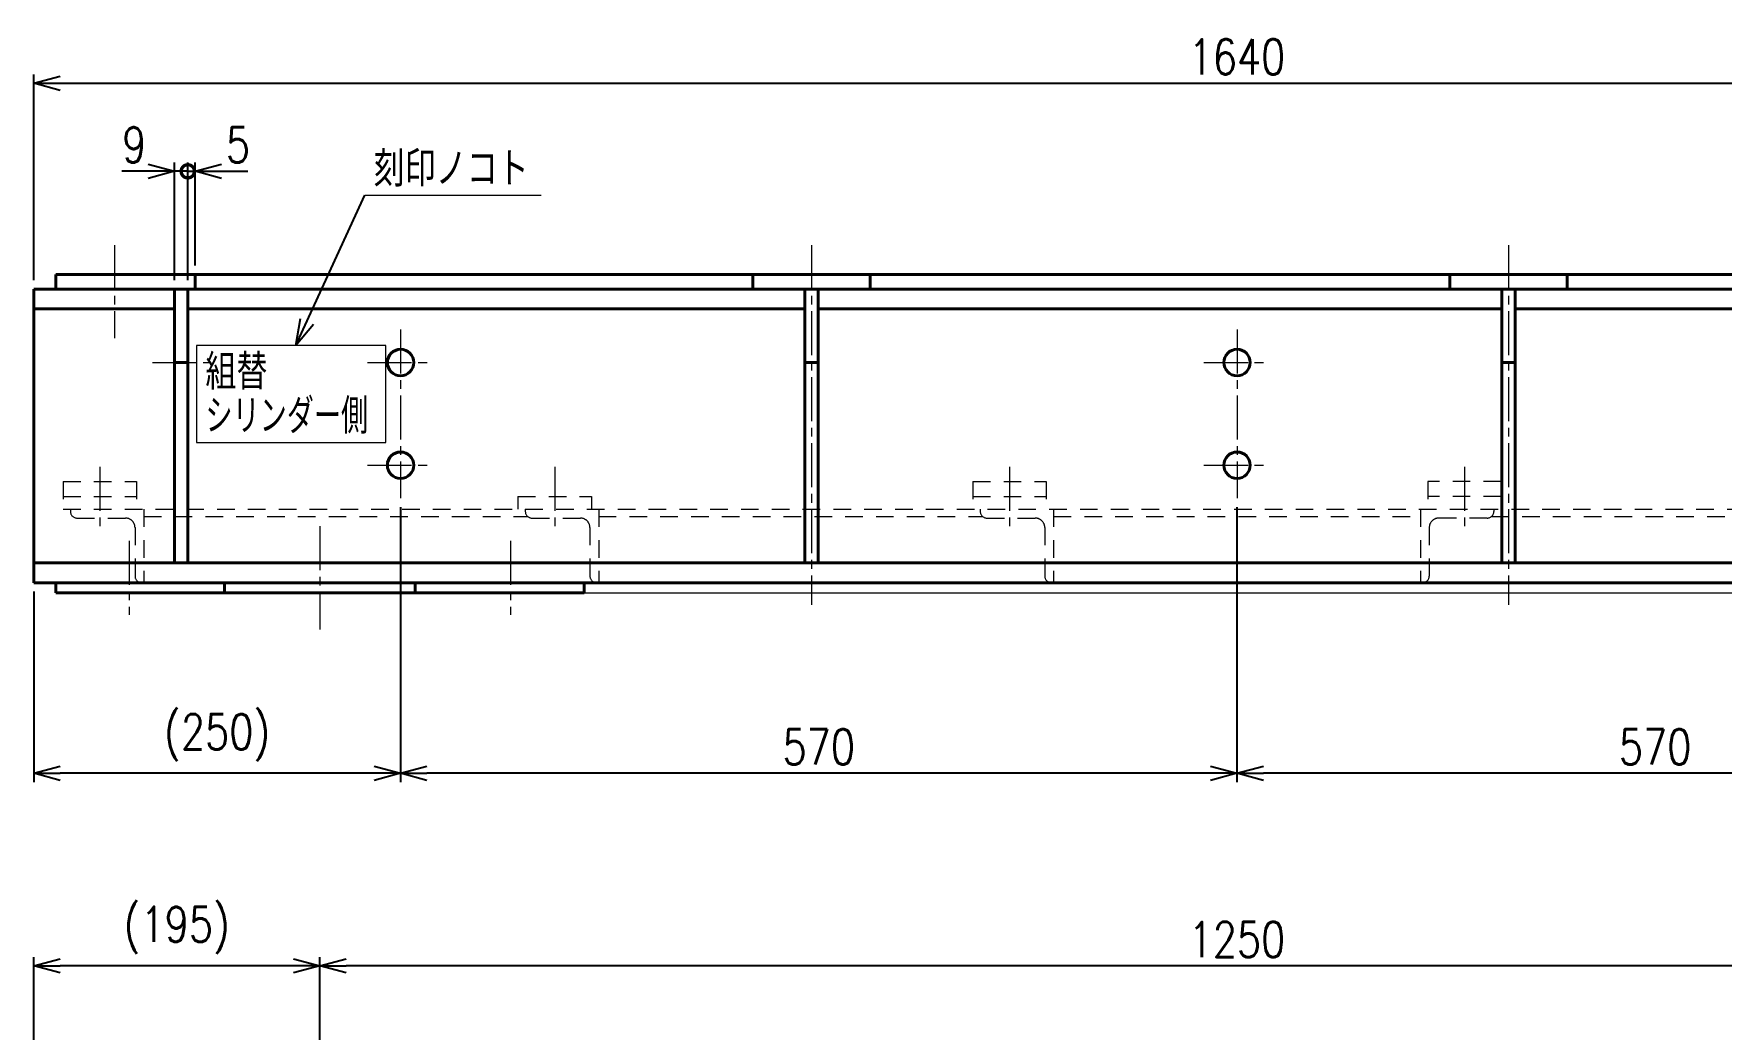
# Model space of a CAD drawing. Header units: millimetres. Extents: x 0 to 5046, y 0 to 3564.
# Drawn here: x 1411 to 2561, y 1314 to 1992 of the extents above; entities that cross this region are included whole.
import ezdxf

# ---------------------------------------------------------------- set-up
doc = ezdxf.new("R2010")
doc.units = ezdxf.units.MM
doc.header["$LTSCALE"] = 6
doc.linetypes.add('GEN7A', pattern=[7.5, 5, -0.75, 1, -0.75])
doc.linetypes.add('HIDDEN2', pattern=[3.5, 2, -1.5])
doc.layers.get('0').update_dxf_attribs({"lineweight": 20})
doc.layers.get('DEFPOINTS').update_dxf_attribs({"color": 253})
for name, color, linetype, lineweight in [('2', 5, 'Continuous', 40), ('3A', 6, 'HIDDEN2', 20), ('4', 3, 'Continuous', 13), ('5', 3, 'Continuous', 13), ('6', 7, 'Continuous', 50), ('7A', 4, 'GEN7A', 13)]:
    doc.layers.add(name, color=color, linetype=linetype, lineweight=lineweight)
doc.styles.get("Standard").update_dxf_attribs({"font": 'romans.shx', "width": 0.8, "bigfont": 'extfont2.shx'})
doc.dimstyles.new('GEN-ISO$0', dxfattribs={"dimscale": 6, "dimtxt": 4, "dimasz": 3, "dimexe": 1, "dimexo": 1, "dimgap": 1, "dimtad": 3, "dimrnd": 0.01, "dimdsep": 46, "dimtxsty": 'Standard', "dimblk": 'OPEN30', "dimcen": 0, "dimclrt": 7, "dimazin": 2, "dimtp": 0.1, "dimtm": 0.1, "dimtfac": 0.6, "dimtmove": 2, "dimatfit": 3, "dimldrblk": 'OPEN30', "dimfxl": 1, "dimarcsym": 0})
doc.dimstyles.new('GEN-ISO$7', dxfattribs={"dimscale": 6, "dimtxt": 4, "dimasz": 3, "dimexe": 1, "dimexo": 1, "dimgap": 1, "dimtad": 3, "dimrnd": 0.01, "dimdsep": 46, "dimtxsty": 'Standard', "dimblk": 'OPEN30', "dimcen": 0, "dimclrt": 7, "dimazin": 2, "dimtp": 0.1, "dimtm": 0.1, "dimtfac": 0.6, "dimtmove": 2, "dimatfit": 3, "dimldrblk": 'OPEN30', "dimfxl": 1, "dimarcsym": 0})

# ---------------------------------------------------------------- blocks, each defined once
blk = doc.blocks.new('A$C3BBB741B')
at = {"layer": '4'}
blk.add_lwpolyline([(0, 0), (129, 0), (129, 66), (0, 66)], close=True, dxfattribs=at)
at = {"layer": '6'}
for s, width, p in [('組替', 0.8, (6, 36)), ('シリンダー側', 0.7, (6, 6))]:
    blk.add_text(s, height=24, dxfattribs=dict(at, width=width)).set_placement(p)
blk = doc.blocks.new('_Open30')
at = {"color": 0, "linetype": 'ByBlock', "lineweight": -2}
for p, q in [((-1, 0.268), (0, 0)), ((0, 0), (-1, -0.268)), ((0, 0), (-1, 0))]:
    blk.add_line(p, q, dxfattribs=at)
blk = doc.blocks.new('*D101')
at = {"layer": '5', "color": 0, "lineweight": -2, "transparency": 16777216}
for p, q in [((1411.1, 1824.4), (1411.1, 1964.6)), ((1429.1, 1958.6), (3033.1, 1958.6)), ((3051.1, 1834.4), (3051.1, 1964.6))]:
    blk.add_line(p, q, dxfattribs=at)
at = {"layer": 'DEFPOINTS', "color": 0, "transparency": 16777216}
for p in [(3051.1, 1958.6), (1411.1, 1818.4), (3051.1, 1828.4)]:
    blk.add_point(p, dxfattribs=at)
at = {"layer": '5', "color": 0, "lineweight": -2, "transparency": 16777216, "xscale": 18, "yscale": 18, "zscale": 18, "rotation": 180}
blk.add_blockref('_Open30', (1411.1, 1958.6), dxfattribs=at)
at = {"layer": '5', "color": 0, "lineweight": -2, "transparency": 16777216, "xscale": 18, "yscale": 18, "zscale": 18}
blk.add_blockref('_Open30', (3051.1, 1958.6), dxfattribs=at)
at = {"layer": '5', "color": 7, "transparency": 16777216, "insert": (2231.1, 1976.6), "char_height": 24, "attachment_point": 5}
blk.add_mtext('1640', dxfattribs=at)
blk = doc.blocks.new('*D105')
at = {"layer": '5', "color": 0, "lineweight": -2, "transparency": 16777216}
for p, q in [((2231.1, 1669.9), (2231.1, 1482.5)), ((2801.1, 1669.9), (2801.1, 1482.5)), ((2783.1, 1488.5), (2249.1, 1488.5))]:
    blk.add_line(p, q, dxfattribs=at)
at = {"layer": 'DEFPOINTS', "color": 0, "transparency": 16777216}
for p in [(2231.1, 1675.9), (2801.1, 1675.9), (2231.1, 1488.5)]:
    blk.add_point(p, dxfattribs=at)
at = {"layer": '5', "color": 0, "lineweight": -2, "transparency": 16777216, "xscale": 18, "yscale": 18, "zscale": 18, "rotation": 180}
blk.add_blockref('_Open30', (2231.1, 1488.5), dxfattribs=at)
at = {"layer": '5', "color": 0, "lineweight": -2, "transparency": 16777216, "xscale": 18, "yscale": 18, "zscale": 18}
blk.add_blockref('_Open30', (2801.1, 1488.5), dxfattribs=at)
at = {"layer": '5', "color": 7, "transparency": 16777216, "insert": (2516.1, 1506.5), "char_height": 24, "attachment_point": 5}
blk.add_mtext('570', dxfattribs=at)
blk = doc.blocks.new('*D106')
at = {"layer": '5', "color": 0, "lineweight": -2, "transparency": 16777216}
for p, q in [((1661.1, 1669.9), (1661.1, 1482.5)), ((2231.1, 1669.9), (2231.1, 1482.5)), ((2213.1, 1488.5), (1679.1, 1488.5))]:
    blk.add_line(p, q, dxfattribs=at)
at = {"layer": 'DEFPOINTS', "color": 0, "transparency": 16777216}
for p in [(1661.1, 1675.9), (2231.1, 1675.9), (1661.1, 1488.5)]:
    blk.add_point(p, dxfattribs=at)
at = {"layer": '5', "color": 0, "lineweight": -2, "transparency": 16777216, "xscale": 18, "yscale": 18, "zscale": 18, "rotation": 180}
blk.add_blockref('_Open30', (1661.1, 1488.5), dxfattribs=at)
at = {"layer": '5', "color": 0, "lineweight": -2, "transparency": 16777216, "xscale": 18, "yscale": 18, "zscale": 18}
blk.add_blockref('_Open30', (2231.1, 1488.5), dxfattribs=at)
at = {"layer": '5', "color": 7, "transparency": 16777216, "insert": (1946.1, 1506.5), "char_height": 24, "attachment_point": 5}
blk.add_mtext('570', dxfattribs=at)
blk = doc.blocks.new('*D107')
at = {"layer": '5', "color": 0, "lineweight": -2, "transparency": 16777216}
for p, q in [((1661.1, 1669.9), (1661.1, 1482.5)), ((1411.1, 1612.4), (1411.1, 1482.5)), ((1643.1, 1488.5), (1429.1, 1488.5))]:
    blk.add_line(p, q, dxfattribs=at)
at = {"layer": 'DEFPOINTS', "color": 0, "transparency": 16777216}
for p in [(1661.1, 1675.9), (1411.1, 1618.4), (1411.1, 1488.5)]:
    blk.add_point(p, dxfattribs=at)
at = {"layer": '5', "color": 0, "lineweight": -2, "transparency": 16777216, "xscale": 18, "yscale": 18, "zscale": 18, "rotation": 180}
blk.add_blockref('_Open30', (1411.1, 1488.5), dxfattribs=at)
at = {"layer": '5', "color": 0, "lineweight": -2, "transparency": 16777216, "xscale": 18, "yscale": 18, "zscale": 18}
blk.add_blockref('_Open30', (1661.1, 1488.5), dxfattribs=at)
at = {"layer": '5', "color": 7, "transparency": 16777216, "insert": (1536.1, 1512.8), "char_height": 24, "attachment_point": 5}
blk.add_mtext('(250)', dxfattribs=at)
blk = doc.blocks.new('_DotSmall')
at = {"color": 0, "linetype": 'ByBlock', "const_width": 0.5}
blk.add_lwpolyline([(-0.0625, 0, 1), (0.0625, 0, 1)], format="xyb", close=True, dxfattribs=at)
blk = doc.blocks.new('*D108')
at = {"layer": '5', "color": 0, "lineweight": -2, "transparency": 16777216}
for p, q in [((1516.1, 1898.6), (1498.1, 1898.6)), ((1516.1, 1824.4), (1516.1, 1904.6)), ((1516.1, 1898.6), (1521.1, 1898.6)), ((1521.1, 1834.4), (1521.1, 1904.6)), ((1539.1, 1898.6), (1557.1, 1898.6))]:
    blk.add_line(p, q, dxfattribs=at)
at = {"layer": 'DEFPOINTS', "color": 0, "transparency": 16777216}
for p in [(1521.1, 1898.6), (1516.1, 1818.4), (1521.1, 1828.4)]:
    blk.add_point(p, dxfattribs=at)
at = {"layer": '5', "color": 0, "lineweight": -2, "transparency": 16777216, "xscale": 18, "yscale": 18, "zscale": 18}
blk.add_blockref('_DotSmall', (1516.1, 1898.6), dxfattribs=at)
at = {"layer": '5', "color": 0, "lineweight": -2, "transparency": 16777216, "xscale": 18, "yscale": 18, "zscale": 18, "rotation": 180}
blk.add_blockref('_Open30', (1521.1, 1898.6), dxfattribs=at)
at = {"layer": '5', "color": 7, "transparency": 16777216, "insert": (1550.3, 1916.6), "char_height": 24, "attachment_point": 5}
blk.add_mtext('5', dxfattribs=at)
blk = doc.blocks.new('*D109')
at = {"layer": '5', "color": 0, "lineweight": -2, "transparency": 16777216}
for p, q in [((1489.1, 1898.6), (1471.1, 1898.6)), ((1507.1, 1824.4), (1507.1, 1904.6)), ((1516.1, 1898.6), (1507.1, 1898.6)), ((1516.1, 1824.4), (1516.1, 1904.6)), ((1516.1, 1898.6), (1534.1, 1898.6))]:
    blk.add_line(p, q, dxfattribs=at)
at = {"layer": 'DEFPOINTS', "color": 0, "transparency": 16777216}
for p in [(1507.1, 1898.6), (1507.1, 1818.4), (1516.1, 1818.4)]:
    blk.add_point(p, dxfattribs=at)
at = {"layer": '5', "color": 0, "lineweight": -2, "transparency": 16777216, "xscale": 18, "yscale": 18, "zscale": 18}
blk.add_blockref('_Open30', (1507.1, 1898.6), dxfattribs=at)
at = {"layer": '5', "color": 0, "lineweight": -2, "transparency": 16777216, "xscale": 18, "yscale": 18, "zscale": 18, "rotation": 180}
blk.add_blockref('_DotSmall', (1516.1, 1898.6), dxfattribs=at)
at = {"layer": '5', "color": 7, "transparency": 16777216, "insert": (1479.6, 1916.6), "char_height": 24, "attachment_point": 5}
blk.add_mtext('9', dxfattribs=at)
blk = doc.blocks.new('*D51')
at = {"layer": '5', "color": 0, "lineweight": -2, "transparency": 16777216}
for p, q in [((1606.1, 1159.4), (1606.1, 1363.3)), ((2838.1, 1357.3), (1624.1, 1357.3)), ((2856.1, 1159.4), (2856.1, 1363.3))]:
    blk.add_line(p, q, dxfattribs=at)
at = {"layer": 'DEFPOINTS', "color": 0, "transparency": 16777216}
for p in [(1606.1, 1357.3), (1606.1, 1153.4), (2856.1, 1153.4)]:
    blk.add_point(p, dxfattribs=at)
at = {"layer": '5', "color": 0, "lineweight": -2, "transparency": 16777216, "xscale": 18, "yscale": 18, "zscale": 18, "rotation": 180}
blk.add_blockref('_Open30', (1606.1, 1357.3), dxfattribs=at)
at = {"layer": '5', "color": 0, "lineweight": -2, "transparency": 16777216, "xscale": 18, "yscale": 18, "zscale": 18}
blk.add_blockref('_Open30', (2856.1, 1357.3), dxfattribs=at)
at = {"layer": '5', "color": 7, "transparency": 16777216, "insert": (2231.1, 1375.3), "char_height": 24, "attachment_point": 5}
blk.add_mtext('1250', dxfattribs=at)
blk = doc.blocks.new('*D52')
at = {"layer": '5', "color": 0, "lineweight": -2, "transparency": 16777216}
for p, q in [((1411.1, 1119.4), (1411.1, 1363.3)), ((1588.1, 1357.3), (1429.1, 1357.3)), ((1606.1, 1159.4), (1606.1, 1363.3))]:
    blk.add_line(p, q, dxfattribs=at)
at = {"layer": 'DEFPOINTS', "color": 0, "transparency": 16777216}
for p in [(1411.1, 1357.3), (1606.1, 1153.4), (1411.1, 1113.4)]:
    blk.add_point(p, dxfattribs=at)
at = {"layer": '5', "color": 0, "lineweight": -2, "transparency": 16777216, "xscale": 18, "yscale": 18, "zscale": 18, "rotation": 180}
blk.add_blockref('_Open30', (1411.1, 1357.3), dxfattribs=at)
at = {"layer": '5', "color": 0, "lineweight": -2, "transparency": 16777216, "xscale": 18, "yscale": 18, "zscale": 18}
blk.add_blockref('_Open30', (1606.1, 1357.3), dxfattribs=at)
at = {"layer": '5', "color": 7, "transparency": 16777216, "insert": (1508.6, 1381.6), "char_height": 24, "attachment_point": 5}
blk.add_mtext('(195)', dxfattribs=at)

msp = doc.modelspace()

# ---------------------------------------------------------------- linework, layer by layer
at = {"layer": '2'}
for p, q in [((1411.13, 1818.354), (1411.13, 1618.354)), ((1411.13, 1818.354), (3051.13, 1818.354)), ((1426.13, 1828.354), (3051.13, 1828.354)), ((1426.13, 1828.354), (1426.13, 1818.354)), ((1507.13, 1818.354), (1507.13, 1631.854)), ((1516.13, 1818.354), (1516.13, 1631.854)), ((1521.13, 1828.354), (1521.13, 1818.354)), ((1901.13, 1828.354), (1901.13, 1818.354)), ((1936.63, 1818.354), (1936.63, 1631.854)), ((1945.63, 1818.354), (1945.63, 1631.854)), ((1981.13, 1828.354), (1981.13, 1818.354)), ((2376.13, 1828.354), (2376.13, 1818.354)), ((2411.63, 1818.354), (2411.63, 1631.854)), ((2420.63, 1818.354), (2420.63, 1631.854)), ((2456.13, 1828.354), (2456.13, 1818.354)), ((1411.13, 1804.854), (1507.13, 1804.854)), ((1516.13, 1804.854), (1936.63, 1804.854)), ((1945.63, 1804.854), (2411.63, 1804.854)), ((2420.63, 1804.854), (2886.63, 1804.854)), ((1507.13, 1768.354), (1516.13, 1768.354)), ((1936.63, 1768.354), (1945.63, 1768.354)), ((2411.63, 1768.354), (2420.63, 1768.354)), ((1411.13, 1631.854), (3051.13, 1631.854)), ((1411.13, 1618.354), (3051.13, 1618.354)), ((1426.13, 1618.354), (1426.13, 1611.354)), ((1786.13, 1611.354), (1426.13, 1611.354)), ((1541.13, 1618.354), (1541.13, 1611.354)), ((1671.13, 1618.354), (1671.13, 1611.354)), ((1786.13, 1618.354), (1786.13, 1611.354))]:
    msp.add_line(p, q, dxfattribs=at)
for centre in [(1661.13, 1768.354), (2231.13, 1768.354), (1661.13, 1698.354), (2231.13, 1698.354)]:
    msp.add_circle(centre, 9, dxfattribs=at)
at = {"layer": '3A'}
for p, q in [((1431.13, 1687.354), (1431.13, 1668.354)), ((1431.13, 1687.354), (1481.13, 1687.354)), ((1481.13, 1687.354), (1481.13, 1668.354)), ((2051.13, 1687.354), (2051.13, 1668.354)), ((2051.13, 1687.354), (2101.13, 1687.354)), ((2101.13, 1687.354), (2101.13, 1668.354)), ((2361.13, 1687.354), (2361.13, 1668.354)), ((2411.13, 1687.354), (2361.13, 1687.354)), ((2411.13, 1687.354), (2411.13, 1668.354)), ((1431.13, 1677.054), (1481.13, 1677.054)), ((1431.13, 1668.354), (3031.13, 1668.354)), ((1436.13, 1668.354), (1436.13, 1666.854)), ((1486.13, 1668.354), (1486.13, 1618.354)), ((1741.13, 1677.054), (1741.13, 1668.354)), ((1741.13, 1677.054), (1791.13, 1677.054)), ((1746.13, 1668.354), (1746.13, 1666.854)), ((1791.13, 1677.054), (1791.13, 1668.354)), ((1796.13, 1668.354), (1796.13, 1618.354)), ((2051.13, 1677.054), (2101.13, 1677.054)), ((2056.13, 1668.354), (2056.13, 1666.854)), ((2106.13, 1668.354), (2106.13, 1618.354)), ((2356.13, 1668.354), (2356.13, 1618.354)), ((2411.13, 1677.054), (2361.13, 1677.054)), ((2406.13, 1668.354), (2406.13, 1666.854)), ((1440.63, 1662.354), (1473.63, 1662.354)), ((1486.13, 1663.354), (1747.801, 1663.354)), ((1750.63, 1662.354), (1783.63, 1662.354)), ((1796.13, 1663.354), (2057.801, 1663.354)), ((2060.63, 1662.354), (2093.63, 1662.354)), ((2106.13, 1663.354), (2356.13, 1663.354)), ((2401.63, 1662.354), (2368.63, 1662.354)), ((2404.458, 1663.354), (2666.13, 1663.354)), ((1480.13, 1655.854), (1480.13, 1622.854)), ((1790.13, 1655.854), (1790.13, 1622.854)), ((2100.13, 1655.854), (2100.13, 1622.854)), ((2362.13, 1655.854), (2362.13, 1622.854)), ((1484.63, 1618.354), (1486.13, 1618.354)), ((1794.63, 1618.354), (1796.13, 1618.354)), ((2104.63, 1618.354), (2106.13, 1618.354)), ((2357.63, 1618.354), (2356.13, 1618.354))]:
    msp.add_line(p, q, dxfattribs=at)
for centre, radius, start, end in [((1440.63, 1666.854), 4.5, 180.000018, 270), ((1473.63, 1655.854), 6.5, 359.99995, 89.99998), ((1750.63, 1666.854), 4.5, 180.000018, 270), ((1783.63, 1655.854), 6.5, 359.99995, 89.99998), ((2060.63, 1666.854), 4.5, 180.000018, 270), ((2093.63, 1655.854), 6.5, 359.99995, 89.99998), ((2368.63, 1655.854), 6.5, 90.00002, 180.00005), ((2401.63, 1666.854), 4.5, 270, 359.999982), ((1484.63, 1622.854), 4.5, 180.000018, 270), ((1794.63, 1622.854), 4.5, 180.000018, 270), ((2104.63, 1622.854), 4.5, 180.000018, 270), ((2357.63, 1622.854), 4.5, 270, 359.999982)]:
    msp.add_arc(centre, radius, start, end, dxfattribs=at)
at = {"layer": '4'}
msp.add_line((1786.13, 1611.354), (2676.13, 1611.354), dxfattribs=at)
at = {"layer": '5'}
msp.add_line((1636.817, 1882.246), (1756.825, 1882.246), dxfattribs=at)
at = {"layer": '7A'}
for p, q in [((1466.13, 1848.354), (1466.13, 1784.854)), ((1941.13, 1848.354), (1941.13, 1603.354)), ((2416.13, 1848.354), (2416.13, 1603.354)), ((1661.13, 1790.854), (1661.13, 1675.854)), ((2231.13, 1790.854), (2231.13, 1675.854)), ((1492.13, 1768.354), (1531.13, 1768.354)), ((1638.63, 1768.354), (1683.63, 1768.354)), ((2208.63, 1768.354), (2253.63, 1768.354)), ((1456.13, 1697.354), (1456.13, 1652.354)), ((1638.63, 1698.354), (1683.63, 1698.354)), ((1766.13, 1697.354), (1766.13, 1652.354)), ((2076.13, 1697.354), (2076.13, 1652.354)), ((2208.63, 1698.354), (2253.63, 1698.354)), ((2386.13, 1697.354), (2386.13, 1652.354)), ((1606.13, 1656.854), (1606.13, 1586.354)), ((1476.13, 1646.854), (1476.13, 1596.354)), ((1736.13, 1646.854), (1736.13, 1596.354))]:
    msp.add_line(p, q, dxfattribs=at)

# ---------------------------------------------------------------- block references
msp.add_blockref('A$C3BBB741B', (1522.13, 1713.854))

# ---------------------------------------------------------------- texts
at = {"layer": '6', "width": 0.8}
msp.add_text('刻印ノコト', height=24, dxfattribs=at).set_placement((1642.817, 1888.246))

# ---------------------------------------------------------------- dimensions: what is measured, and where the dimension line sits
at = {"layer": '5'}
for base, p1, p2, picture, middle in [((3051.13, 1958.569), (1411.13, 1818.354), (3051.13, 1828.354), '*D101', (2231.13, 1976.569)), ((1661.13, 1488.515), (2231.13, 1675.854), (1661.13, 1675.854), '*D106', (1946.13, 1506.515)), ((2231.13, 1488.515), (2801.13, 1675.854), (2231.13, 1675.854), '*D105', (2516.13, 1506.515)), ((1606.13, 1357.331), (2856.13, 1153.422), (1606.13, 1153.422), '*D51', (2231.13, 1375.331))]:
    dim = msp.add_linear_dim(base=base, p1=p1, p2=p2, dimstyle='GEN-ISO$0', override={"dimtmove": 1}, dxfattribs=at)
    dim.commit()
    dim.dimension.update_dxf_attribs({"geometry": picture, "text_midpoint": middle})
for base, p2, picture, middle in [((1507.13, 1898.569), (1507.13, 1818.354), '*D109', (1479.601, 1898.569)), ((1521.13, 1898.569), (1521.13, 1828.354), '*D108', (1550.318, 1898.569))]:
    dim = msp.add_linear_dim(base=base, p1=(1516.13, 1818.354), p2=p2, dimstyle='GEN-ISO$0', override={"dimblk1": 'DotSmall', "dimblk2": 'Open30', "dimsah": 1, "dimtmove": 1, "dimatfit": 0}, dxfattribs=at)
    dim.commit()
    dim.dimension.update_dxf_attribs({"geometry": picture, "text_midpoint": middle, "dimtype": 160})
for base, p1, p2, picture, middle in [((1411.13, 1488.515), (1661.13, 1675.854), (1411.13, 1618.354), '*D107', (1536.13, 1512.801)), ((1411.13, 1357.331), (1606.13, 1153.422), (1411.13, 1113.422), '*D52', (1508.63, 1381.616))]:
    dim = msp.add_linear_dim(base=base, p1=p1, p2=p2, text='(<>)', dimstyle='GEN-ISO$0', override={"dimtmove": 1}, dxfattribs=at)
    dim.commit()
    dim.dimension.update_dxf_attribs({"geometry": picture, "text_midpoint": middle})

# ---------------------------------------------------------------- leaders
msp.add_leader([(1589.815, 1779.854), (1636.817, 1882.246)], dimstyle='GEN-ISO$7', override={"dimgap": 1, "dimtad": 0}, dxfattribs=at)

doc.saveas('drawing.dxf')
